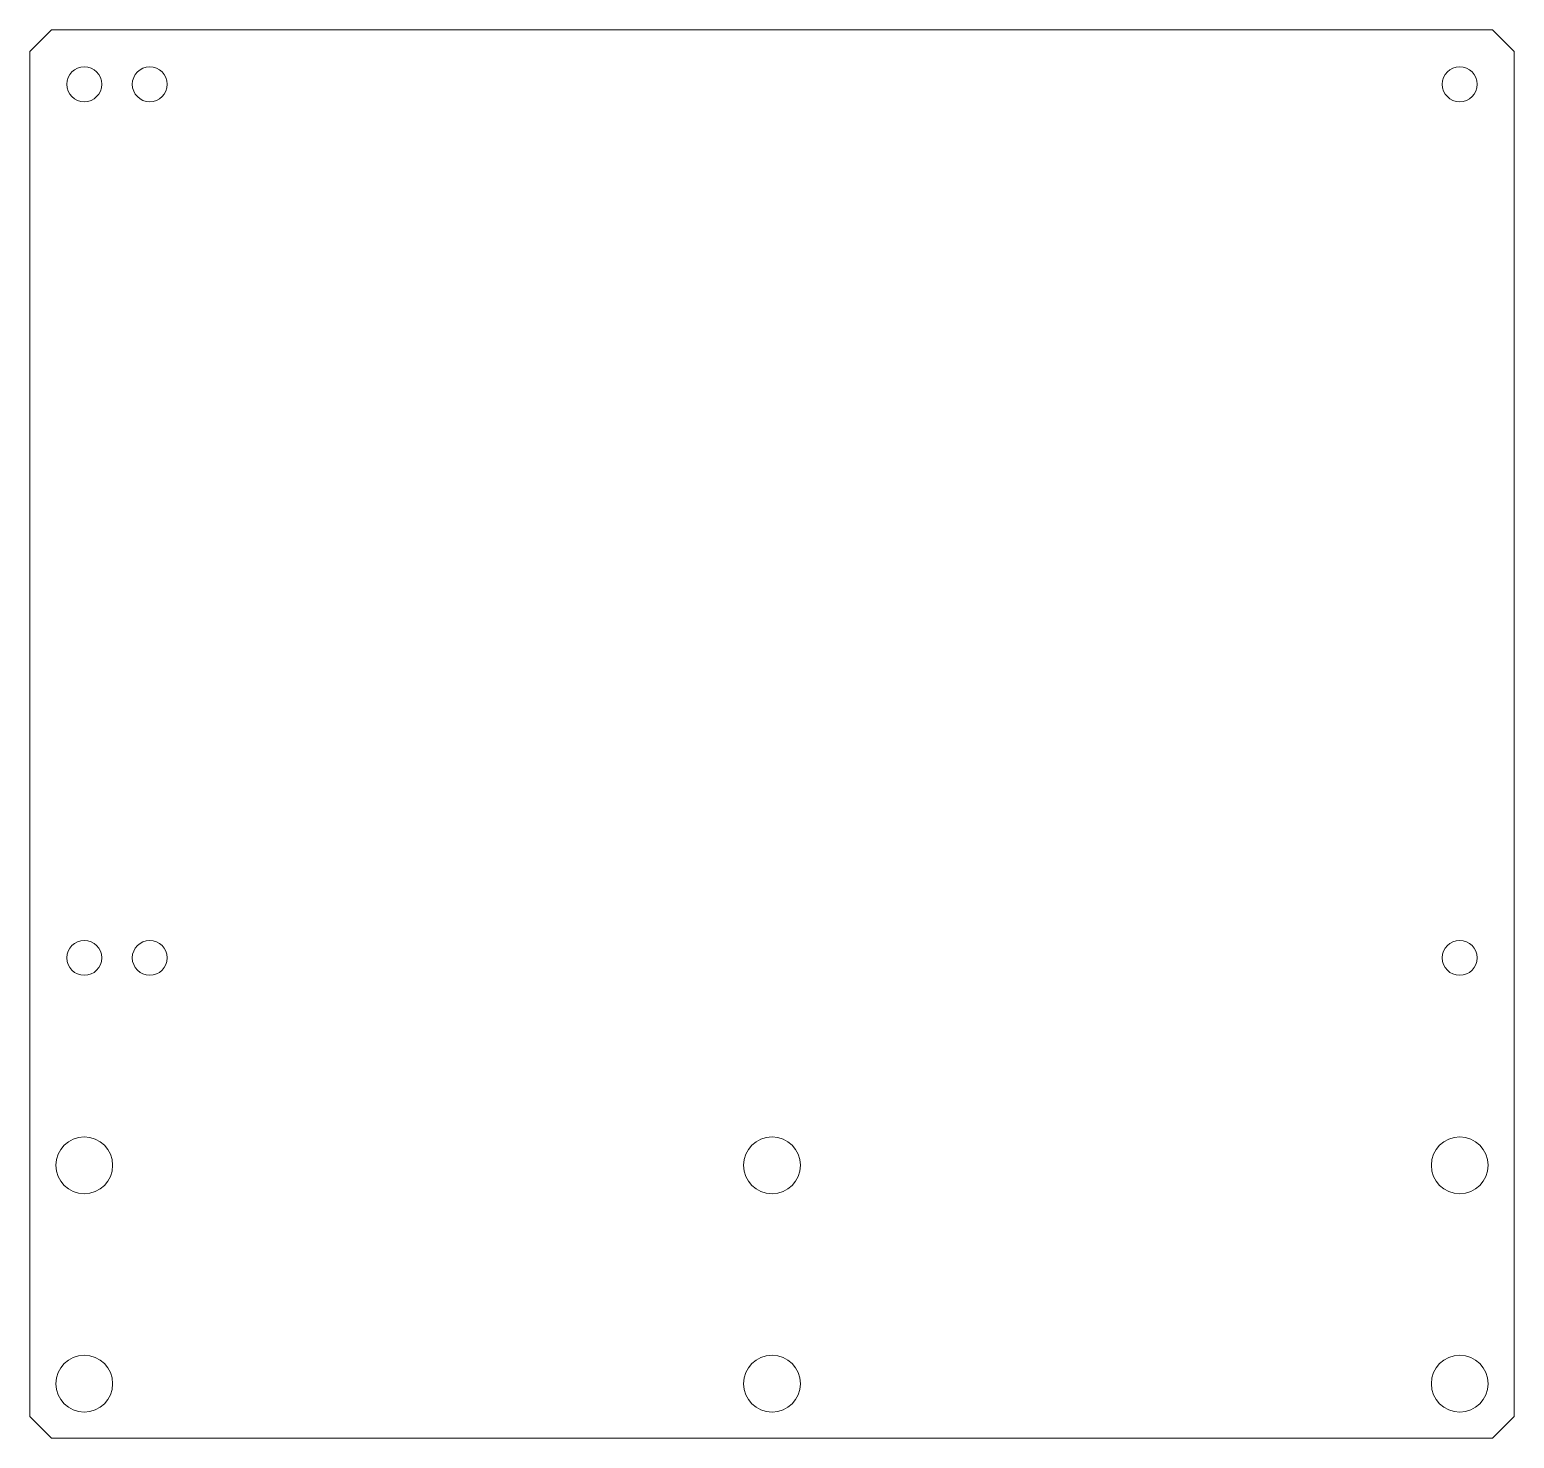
# Model space of a CAD drawing. Header units: millimetres. Extents: x -5 to 131, y -35 to 94.
import ezdxf

# ---------------------------------------------------------------- set-up
doc = ezdxf.new("R2010")
doc.units = ezdxf.units.MM
doc.layers.get('0').update_dxf_attribs({"lineweight": 25, "true_color": 0xffffff})
doc.layers.add('cuts', color=178, linetype='Continuous', lineweight=0, true_color=0x000000)

msp = doc.modelspace()

# ---------------------------------------------------------------- linework, layer by layer
for p, q in [((-3, 94), (-5, 92)), ((129, 94), (131, 92)), ((-3, -35), (-5, -33)), ((131, -33), (129, -35))]:
    msp.add_line(p, q)
at = {"layer": 'cuts'}
for p, q in [((-3, 94), (129, 94)), ((-5, -33), (-5, 92)), ((131, 92), (131, -33)), ((129, -35), (-3, -35))]:
    msp.add_line(p, q, dxfattribs=at)
for centre, radius in [((0, 89), 1.6), ((6, 89), 1.6), ((126, 89), 1.6), ((0, 9), 1.6), ((6, 9), 1.6), ((126, 9), 1.6), ((0, -10), 2.6), ((63, -10), 2.6), ((126, -10), 2.6), ((0, -30), 2.6), ((63, -30), 2.6), ((126, -30), 2.6)]:
    msp.add_circle(centre, radius, dxfattribs=at)

doc.saveas('drawing.dxf')
